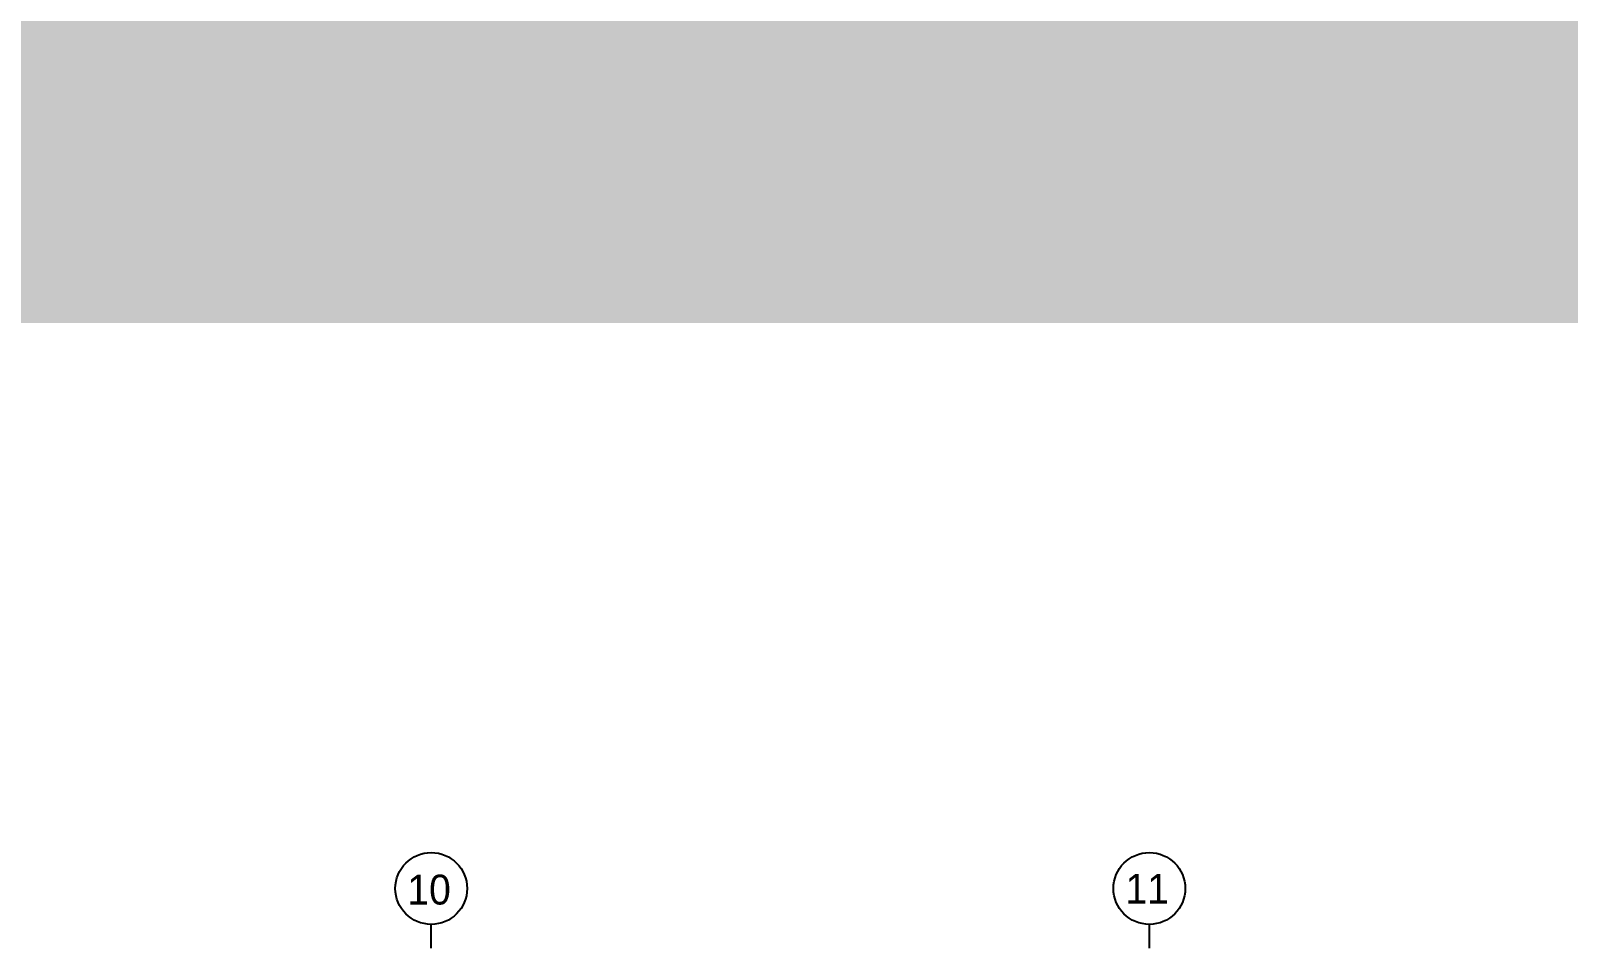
# Model space of a CAD drawing. Header units: millimetres. Extents: x 17311 to 801382, y -242618 to -104888.
# Drawn here: x 121272 to 144395, y -241067 to -227259 of the extents above; entities that cross this region are included whole.
import ezdxf

# ---------------------------------------------------------------- set-up
doc = ezdxf.new("R2010")
doc.units = ezdxf.units.MM
doc.header["$LTSCALE"] = 250
doc.layers.add('CK', color=221, linetype='Continuous', plot=False)
doc.layers.add('지반', color=254, linetype='Continuous')
doc.styles.add('Gdim', font='')
doc.styles.get('Gdim').set_extended_font_data('Dotum')

# ---------------------------------------------------------------- blocks, each defined once
blk = doc.blocks.new('A$Ca5fe03a1')
at = {"layer": 'CK', "linetype": 'Continuous', "elevation": 0}
for points in [[(95200, 0), (95200, 360, -1), (95200, 1440, -1), (95200, 360, 0)], [(106000, 0), (106000, 360, -1), (106000, 1440, -1), (106000, 360, 0)]]:
    blk.add_lwpolyline(points, format="xyb", dxfattribs=at)
at = {"layer": 'CK', "linetype": 'Continuous', "style": 'Gdim'}
for s, p in [('10', (94840, 658)), ('11', (105640, 670))]:
    blk.add_text(s, height=450, dxfattribs=at).set_placement(p)

msp = doc.modelspace()

# ---------------------------------------------------------------- hatches: boundary and pattern name
at = {"layer": '지반'}
h = msp.add_hatch(dxfattribs=at)
h.set_pattern_fill('EARTH', color=251, scale=70, angle=45)
h.paths.add_polyline_path([(19867.6, -225858.4), (19867.6, -231658.4), (170632.4, -231658.4), (170632.4, -225896), (163495.3, -225758.4), (163495.3, -226258.4), (163595.3, -226258.4), (163595.3, -226318.4), (162015.3, -226318.4), (162015.3, -227028.4), (162115.3, -227028.4), (162115.3, -227088.4), (157775.3, -227088.4), (157775.3, -227028.4), (157875.3, -227028.4), (157875.3, -226238.4), (149735.3, -226238.4), (149665.3, -226168.4), (136125.3, -226168.4), (136055.3, -226238.4), (128115.3, -226238.4), (128115.3, -226878.4), (128215.3, -226878.4), (128215.3, -226938.4), (126375.3, -226938.4), (126375.3, -226878.4), (126475.3, -226878.4), (126475.3, -226238.4), (126045.3, -226238.4), (126045.3, -226178.4), (126145.3, -226178.4), (126145.3, -225758.4), (27395.3, -225758.4), (27395.3, -225858.4)])

# ---------------------------------------------------------------- block references
at = {"layer": 'CK'}
msp.add_blockref('A$Ca5fe03a1', (32095.3, -241066.7), dxfattribs=at)

doc.saveas('drawing.dxf')
